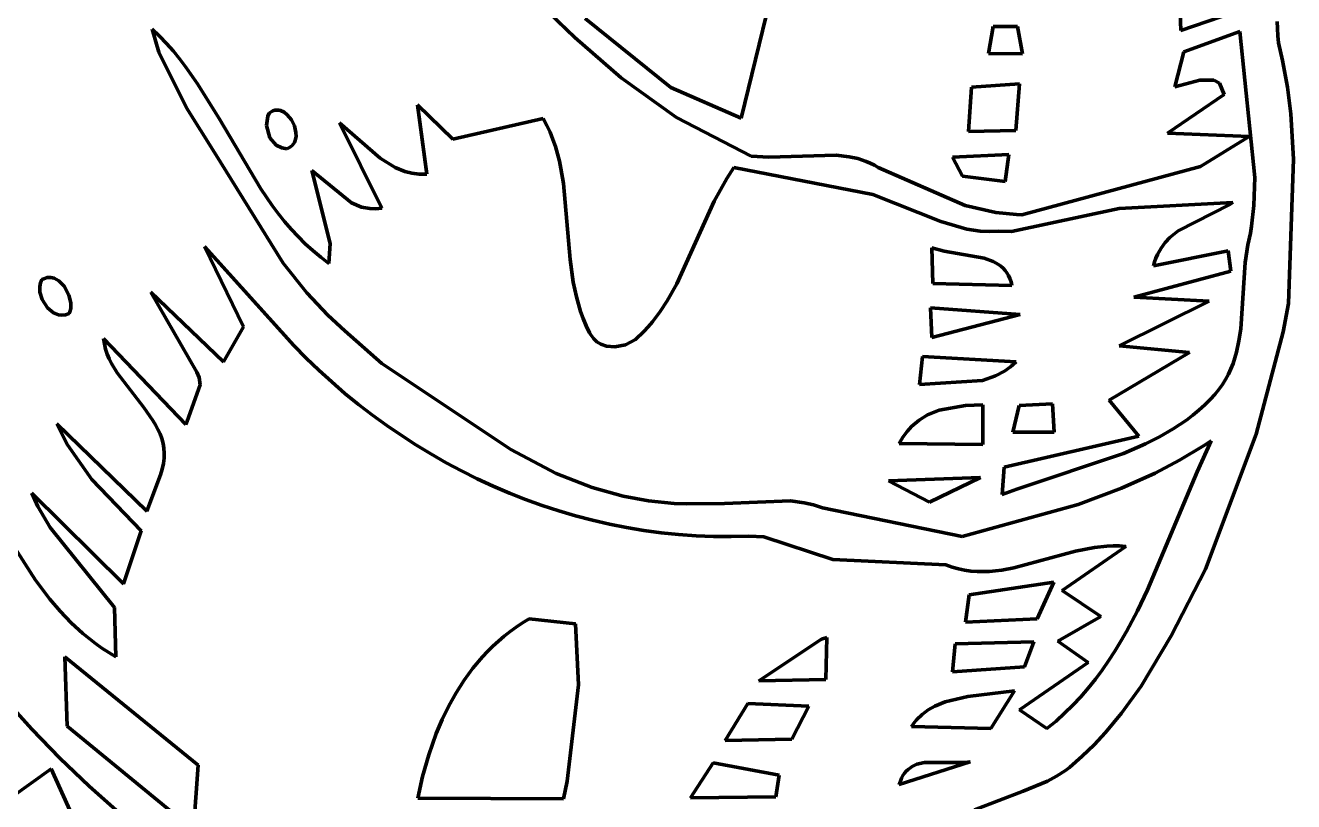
# Model space of a CAD drawing. Header units: millimetres. Extents: x 0 to 12.5, y 0 to 14.6.
# Drawn here: x 9.695 to 11.178, y 9.462 to 10.37 of the extents above; entities that cross this region are included whole.
import ezdxf

# ---------------------------------------------------------------- set-up
doc = ezdxf.new("R2010")
doc.units = ezdxf.units.MM
doc.layers.add('color#131313ff', color=7, linetype='CONTINUOUS', lineweight=100)
doc.layers.add('color#fcfcfcff', color=7, linetype='CONTINUOUS', lineweight=100)

msp = doc.modelspace()

# ---------------------------------------------------------------- linework, layer by layer
at = {"layer": 'color#131313ff'}
for p, q in [((10.3373, 10.3555), (10.2681, 10.4223)), ((11.044, 10.4216), (11.046, 10.3637)), ((10.532, 10.2611), (10.5652, 10.3984)), ((11.046, 10.3637), (11.1087, 10.3851)), ((10.3495, 10.3776), (10.4497, 10.2967)), ((11.1588, 10.374), (11.159, 10.3657)), ((9.8508, 10.3382), (9.843, 10.3652)), ((9.843, 10.3652), (9.8516, 10.3569)), ((9.8516, 10.3569), (9.8598, 10.3482)), ((10.3913, 10.308), (10.3373, 10.3555)), ((10.8264, 10.3682), (10.8213, 10.3365)), ((10.8552, 10.3681), (10.8264, 10.3682)), ((10.8607, 10.3363), (10.8552, 10.3681)), ((11.115, 10.3622), (11.0496, 10.3387)), ((11.1325, 10.1916), (11.115, 10.3622)), ((11.159, 10.3657), (11.1595, 10.3574)), ((11.1595, 10.3574), (11.1604, 10.3491)), ((9.8598, 10.3482), (9.8677, 10.3393)), ((11.1604, 10.3491), (11.1651, 10.3285)), ((9.883, 10.2732), (9.8508, 10.3382)), ((9.8677, 10.3393), (9.8752, 10.3301)), ((9.8752, 10.3301), (9.8824, 10.3206)), ((10.8213, 10.3365), (10.8607, 10.3363)), ((11.0496, 10.3387), (11.039, 10.2976)), ((11.1651, 10.3285), (11.1708, 10.2973)), ((9.8824, 10.3206), (9.896, 10.3012)), ((9.896, 10.3012), (9.9211, 10.2605)), ((10.4561, 10.2617), (10.3913, 10.308)), ((10.4497, 10.2967), (10.532, 10.2611)), ((10.8012, 10.2974), (10.7979, 10.2454)), ((10.8573, 10.3011), (10.8012, 10.2974)), ((10.8532, 10.2464), (10.8573, 10.3011)), ((11.039, 10.2976), (11.0682, 10.3054)), ((11.0682, 10.3054), (11.0845, 10.3055)), ((11.0845, 10.3055), (11.0914, 10.3021)), ((11.0914, 10.3021), (11.0968, 10.2888)), ((11.1708, 10.2973), (11.1747, 10.2659)), ((11.0968, 10.2888), (11.0304, 10.2436)), ((9.9157, 10.2209), (9.883, 10.2732)), ((9.9782, 10.2635), (9.9797, 10.2668)), ((9.9797, 10.2668), (9.982, 10.2684)), ((9.982, 10.2684), (9.9842, 10.2695)), ((9.9842, 10.2695), (9.9865, 10.2702)), ((9.9865, 10.2702), (9.9887, 10.2704)), ((9.9887, 10.2704), (9.9909, 10.2703)), ((9.9909, 10.2703), (9.9931, 10.2699)), ((9.9931, 10.2699), (9.9972, 10.268)), ((9.9972, 10.268), (10.001, 10.265)), ((10.1641, 10.1953), (10.1532, 10.2764)), ((10.1532, 10.2764), (10.1946, 10.2366)), ((11.1747, 10.2659), (11.178, 10.2132)), ((9.9211, 10.2605), (9.9699, 10.1784)), ((9.9765, 10.2525), (9.9782, 10.2635)), ((9.9807, 10.2378), (9.9765, 10.2525)), ((10.001, 10.265), (10.0058, 10.2591)), ((10.0058, 10.2591), (10.0093, 10.2519)), ((10.0093, 10.2519), (10.0111, 10.2443)), ((10.1117, 10.1558), (10.062, 10.2556)), ((10.062, 10.2556), (10.1097, 10.2141)), ((10.1946, 10.2366), (10.3004, 10.2607)), ((10.3004, 10.2607), (10.3047, 10.2526)), ((10.3047, 10.2526), (10.3084, 10.2445)), ((10.5434, 10.2166), (10.4561, 10.2617)), ((9.988, 10.2294), (9.9807, 10.2378)), ((10.0112, 10.2394), (10.0103, 10.2348)), ((10.0111, 10.2443), (10.0112, 10.2394)), ((10.3084, 10.2445), (10.3117, 10.2362)), ((10.3117, 10.2362), (10.3145, 10.2278)), ((10.7979, 10.2454), (10.8532, 10.2464)), ((11.0304, 10.2436), (11.126, 10.2396)), ((11.126, 10.2396), (11.0692, 10.2045)), ((9.996, 10.0915), (9.9157, 10.2209)), ((9.9946, 10.2261), (9.988, 10.2294)), ((10.0003, 10.2253), (9.9946, 10.2261)), ((10.0028, 10.2263), (10.0003, 10.2253)), ((10.0049, 10.2275), (10.0028, 10.2263)), ((10.0067, 10.229), (10.0049, 10.2275)), ((10.0082, 10.2308), (10.0067, 10.229)), ((10.0094, 10.2327), (10.0082, 10.2308)), ((10.0103, 10.2348), (10.0094, 10.2327)), ((10.3145, 10.2278), (10.317, 10.2194)), ((10.1097, 10.2141), (10.1271, 10.2033)), ((10.317, 10.2194), (10.3192, 10.2108)), ((10.3192, 10.2108), (10.321, 10.2022)), ((10.564, 10.2152), (10.5434, 10.2166)), ((10.6429, 10.2177), (10.564, 10.2152)), ((10.6582, 10.2159), (10.6429, 10.2177)), ((10.6682, 10.2137), (10.6582, 10.2159)), ((10.678, 10.2104), (10.6682, 10.2137)), ((10.6828, 10.2084), (10.678, 10.2104)), ((10.6876, 10.206), (10.6828, 10.2084)), ((10.6922, 10.2033), (10.6876, 10.206)), ((10.8449, 10.2186), (10.7791, 10.2154)), ((10.7791, 10.2154), (10.7908, 10.1931)), ((10.8405, 10.187), (10.8449, 10.2186)), ((11.178, 10.2132), (11.1721, 10.0441)), ((10.0513, 10.1144), (10.0297, 10.1997)), ((10.0297, 10.1997), (10.0759, 10.1618)), ((10.1271, 10.2033), (10.1385, 10.1987)), ((10.1385, 10.1987), (10.1466, 10.1966)), ((10.1466, 10.1966), (10.1551, 10.1955)), ((10.1551, 10.1955), (10.1641, 10.1953)), ((10.321, 10.2022), (10.3239, 10.1847)), ((10.5149, 10.1904), (10.5232, 10.2031)), ((10.5232, 10.2031), (10.686, 10.1716)), ((10.7937, 10.159), (10.6922, 10.2033)), ((10.7908, 10.1931), (10.8405, 10.187)), ((11.0692, 10.2045), (10.8602, 10.1479)), ((11.1315, 10.159), (11.1325, 10.1916)), ((9.9699, 10.1784), (9.9833, 10.1588)), ((10.3239, 10.1847), (10.3317, 10.0958)), ((10.5003, 10.1639), (10.5149, 10.1904)), ((10.0759, 10.1618), (10.0877, 10.157)), ((10.4564, 10.0671), (10.5003, 10.1639)), ((10.686, 10.1716), (10.7654, 10.1403)), ((10.9739, 10.1552), (11.107, 10.1622)), ((11.107, 10.1622), (11.1033, 10.1601)), ((9.9833, 10.1588), (9.9904, 10.1494)), ((9.9904, 10.1494), (9.9978, 10.1401)), ((10.0877, 10.157), (10.0974, 10.1552)), ((10.0974, 10.1552), (10.1044, 10.155)), ((10.1044, 10.155), (10.1117, 10.1558)), ((10.8296, 10.1507), (10.7937, 10.159)), ((10.854, 10.1482), (10.8296, 10.1507)), ((10.8481, 10.1286), (10.9739, 10.1552)), ((10.8602, 10.1479), (10.854, 10.1482)), ((11.1033, 10.1601), (11.0429, 10.1291)), ((11.1288, 10.1345), (11.1315, 10.159)), ((9.9978, 10.1401), (10.0054, 10.1312)), ((10.7654, 10.1403), (10.7958, 10.1313)), ((11.1275, 10.1264), (11.1288, 10.1345)), ((10.0054, 10.1312), (10.0135, 10.1225)), ((10.0135, 10.1225), (10.0219, 10.1141)), ((10.7958, 10.1313), (10.8115, 10.1289)), ((10.8115, 10.1289), (10.8222, 10.1284)), ((10.8222, 10.1284), (10.8331, 10.1288)), ((10.8331, 10.1288), (10.8481, 10.1286)), ((11.0334, 10.1214), (11.0278, 10.1155)), ((11.0429, 10.1291), (11.0334, 10.1214)), ((11.1245, 10.1129), (11.1275, 10.1264)), ((9.9498, 10.017), (9.9042, 10.1108)), ((9.9042, 10.1108), (10.0087, 9.995)), ((10.0219, 10.1141), (10.0307, 10.1061)), ((10.0307, 10.1061), (10.04, 10.0984)), ((10.0497, 10.0911), (10.0513, 10.1144)), ((10.755, 10.1094), (10.7559, 10.0676)), ((10.7693, 10.1055), (10.755, 10.1094)), ((10.8161, 10.0972), (10.7693, 10.1055)), ((11.014, 10.0884), (11.1013, 10.1057)), ((11.0229, 10.1088), (11.0187, 10.1014)), ((11.0278, 10.1155), (11.0229, 10.1088)), ((11.1013, 10.1057), (11.1044, 10.082)), ((11.1215, 10.0921), (11.1245, 10.1129)), ((10.024, 10.0567), (9.996, 10.0915)), ((10.04, 10.0984), (10.0497, 10.0911)), ((10.3317, 10.0958), (10.3354, 10.0693)), ((10.8265, 10.0934), (10.8161, 10.0972)), ((10.8327, 10.0899), (10.8265, 10.0934)), ((10.8355, 10.0878), (10.8327, 10.0899)), ((10.8381, 10.0855), (10.8355, 10.0878)), ((11.0153, 10.093), (11.014, 10.0884)), ((11.0169, 10.0973), (11.0153, 10.093)), ((11.0187, 10.1014), (11.0169, 10.0973)), ((11.1161, 10.0144), (11.1215, 10.0921)), ((9.714, 10.0721), (9.7161, 10.0732)), ((9.7161, 10.0732), (9.7202, 10.0745)), ((9.7202, 10.0745), (9.7242, 10.0746)), ((9.7242, 10.0746), (9.7282, 10.0737)), ((9.7282, 10.0737), (9.7337, 10.0707)), ((10.8405, 10.0829), (10.8381, 10.0855)), ((10.8426, 10.08), (10.8405, 10.0829)), ((10.8445, 10.0769), (10.8426, 10.08)), ((10.8461, 10.0734), (10.8445, 10.0769)), ((10.8475, 10.0696), (10.8461, 10.0734)), ((11.1044, 10.082), (10.9912, 10.0516)), ((9.7114, 10.0641), (9.7123, 10.0682)), ((9.7116, 10.0575), (9.7114, 10.0641)), ((9.7123, 10.0682), (9.714, 10.0721)), ((9.7337, 10.0707), (9.74, 10.0643)), ((9.74, 10.0643), (9.7456, 10.0539)), ((10.3354, 10.0693), (10.3391, 10.0519)), ((10.4453, 10.0474), (10.4564, 10.0671)), ((10.7559, 10.0676), (10.8485, 10.0654)), ((10.8485, 10.0654), (10.8475, 10.0696)), ((9.7142, 10.0487), (9.7116, 10.0575)), ((9.7206, 10.039), (9.7142, 10.0487)), ((9.7456, 10.0539), (9.7477, 10.0448)), ((9.7477, 10.0448), (9.7476, 10.0383)), ((9.8952, 9.9639), (9.8415, 10.0573)), ((9.8415, 10.0573), (9.9264, 9.9758)), ((10.0485, 10.0306), (10.024, 10.0567)), ((10.3391, 10.0519), (10.3414, 10.0434)), ((10.3414, 10.0434), (10.344, 10.0349)), ((10.4371, 10.0348), (10.4453, 10.0474)), ((11.0791, 10.0471), (10.9739, 9.9948)), ((10.9912, 10.0516), (11.0791, 10.0471)), ((11.1721, 10.0441), (11.1656, 10.011)), ((9.7274, 10.0333), (9.7206, 10.039)), ((9.7333, 10.0309), (9.7274, 10.0333)), ((9.7374, 10.0304), (9.7333, 10.0309)), ((9.7416, 10.0309), (9.7374, 10.0304)), ((9.7457, 10.0325), (9.7416, 10.0309)), ((9.7466, 10.0343), (9.7457, 10.0325)), ((9.7476, 10.0383), (9.7466, 10.0343)), ((10.0683, 10.0123), (10.0485, 10.0306)), ((10.344, 10.0349), (10.3471, 10.0265)), ((10.428, 10.0227), (10.4371, 10.0348)), ((10.7531, 10.0392), (10.7548, 10.0046)), ((10.8582, 10.0315), (10.7531, 10.0392)), ((10.7548, 10.0046), (10.8582, 10.0315)), ((9.9264, 9.9758), (9.9498, 10.017)), ((10.3471, 10.0265), (10.3506, 10.0182)), ((10.3506, 10.0182), (10.3545, 10.01)), ((10.4179, 10.0113), (10.4231, 10.0169)), ((10.4231, 10.0169), (10.428, 10.0227)), ((11.114, 10.0006), (11.1161, 10.0144)), ((9.787, 9.9969), (9.7861, 10.0031)), ((9.7861, 10.0031), (9.8822, 9.9025)), ((10.1114, 9.9739), (10.0683, 10.0123)), ((10.3545, 10.01), (10.356, 10.0074)), ((10.356, 10.0074), (10.3594, 10.003)), ((10.3594, 10.003), (10.3632, 9.9995)), ((10.3632, 9.9995), (10.3675, 9.9968)), ((10.3967, 9.996), (10.4084, 10.0022)), ((10.4084, 10.0022), (10.4179, 10.0113)), ((11.1111, 9.9872), (11.114, 10.0006)), ((11.1656, 10.011), (11.1341, 9.8915)), ((9.7885, 9.9909), (9.787, 9.9969)), ((9.7904, 9.9851), (9.7885, 9.9909)), ((9.7928, 9.9794), (9.7904, 9.9851)), ((10.0087, 9.995), (10.0231, 9.9804)), ((10.3675, 9.9968), (10.3744, 9.9942)), ((10.3744, 9.9942), (10.3842, 9.9934)), ((10.3842, 9.9934), (10.3967, 9.996)), ((11.0561, 9.987), (10.9622, 9.9311)), ((10.9739, 9.9948), (11.0561, 9.987)), ((11.1092, 9.9806), (11.1111, 9.9872)), ((9.7955, 9.9739), (9.7928, 9.9794)), ((9.8018, 9.9631), (9.7955, 9.9739)), ((10.0231, 9.9804), (10.0378, 9.9662)), ((10.2623, 9.8734), (10.1114, 9.9739)), ((10.744, 9.9823), (10.7404, 9.9493)), ((10.8534, 9.9759), (10.744, 9.9823)), ((10.84, 9.9651), (10.8469, 9.9701)), ((10.8469, 9.9701), (10.8534, 9.9759)), ((11.1045, 9.9678), (11.1071, 9.9741)), ((11.1071, 9.9741), (11.1092, 9.9806)), ((9.8331, 9.9225), (9.8018, 9.9631)), ((9.898, 9.9575), (9.8952, 9.9639)), ((9.8991, 9.9489), (9.898, 9.9575)), ((10.0378, 9.9662), (10.0529, 9.9525)), ((10.7404, 9.9493), (10.814, 9.9542)), ((10.814, 9.9542), (10.8292, 9.9594)), ((10.8292, 9.9594), (10.84, 9.9651)), ((11.0947, 9.9494), (11.0984, 9.9554)), ((11.0984, 9.9554), (11.1017, 9.9615)), ((11.1017, 9.9615), (11.1045, 9.9678)), ((9.8837, 9.9065), (9.8991, 9.9489)), ((10.0529, 9.9525), (10.0684, 9.9391)), ((10.0684, 9.9391), (10.0843, 9.9261)), ((11.086, 9.9379), (11.0906, 9.9436)), ((11.0906, 9.9436), (11.0947, 9.9494)), ((10.0843, 9.9261), (10.1006, 9.9136)), ((10.7943, 9.925), (10.7636, 9.9195)), ((10.8146, 9.9256), (10.7943, 9.925)), ((10.8143, 9.8792), (10.8146, 9.9256)), ((10.8568, 9.9249), (10.8497, 9.8938)), ((10.8958, 9.9267), (10.8568, 9.9249)), ((10.8978, 9.8936), (10.8958, 9.9267)), ((10.9622, 9.9311), (10.9971, 9.889)), ((11.0672, 9.9195), (11.0741, 9.9258)), ((11.0741, 9.9258), (11.0809, 9.9324)), ((11.0809, 9.9324), (11.086, 9.9379)), ((9.8438, 9.9074), (9.8331, 9.9225)), ((10.1006, 9.9136), (10.1172, 9.9016)), ((10.7496, 9.9138), (10.7399, 9.9079)), ((10.7636, 9.9195), (10.7496, 9.9138)), ((11.0526, 9.9079), (11.06, 9.9136)), ((11.06, 9.9136), (11.0672, 9.9195)), ((9.7437, 9.8787), (9.7314, 9.9036)), ((9.7314, 9.9036), (9.8368, 9.8013)), ((9.8469, 9.9022), (9.8438, 9.9074)), ((9.8497, 9.8969), (9.8469, 9.9022)), ((9.8521, 9.8916), (9.8497, 9.8969)), ((9.8822, 9.9025), (9.8837, 9.9065)), ((10.1172, 9.9016), (10.1341, 9.89)), ((10.7258, 9.8946), (10.721, 9.8879)), ((10.7311, 9.9005), (10.7258, 9.8946)), ((10.7399, 9.9079), (10.7311, 9.9005)), ((11.0213, 9.8882), (11.0373, 9.8975)), ((11.0373, 9.8975), (11.045, 9.9026)), ((11.045, 9.9026), (11.0526, 9.9079)), ((9.8541, 9.8862), (9.8521, 9.8916)), ((9.8556, 9.8806), (9.8541, 9.8862)), ((9.8567, 9.8749), (9.8556, 9.8806)), ((10.1341, 9.89), (10.1514, 9.8788)), ((10.721, 9.8879), (10.7167, 9.8804)), ((10.7167, 9.8804), (10.8143, 9.8792)), ((10.9971, 9.889), (10.8396, 9.8529)), ((10.8497, 9.8938), (10.8978, 9.8936)), ((10.9791, 9.8687), (11.0048, 9.8799)), ((11.0048, 9.8799), (11.0213, 9.8882)), ((11.0651, 9.8471), (11.0817, 9.8836)), ((11.0817, 9.8836), (11.0726, 9.8776)), ((11.1341, 9.8915), (11.0749, 9.7336)), ((9.7725, 9.8383), (9.7437, 9.8787)), ((9.8571, 9.8691), (9.8567, 9.8749)), ((9.857, 9.8631), (9.8571, 9.8691)), ((10.1514, 9.8788), (10.1689, 9.8682)), ((10.1689, 9.8682), (10.1867, 9.858)), ((10.3156, 9.8454), (10.2623, 9.8734)), ((10.8543, 9.827), (10.9791, 9.8687)), ((11.0726, 9.8776), (11.0447, 9.8609)), ((9.8525, 9.8439), (9.8547, 9.8505)), ((9.8547, 9.8505), (9.8562, 9.8569)), ((9.8562, 9.8569), (9.857, 9.8631)), ((10.1867, 9.858), (10.2048, 9.8484)), ((10.8396, 9.8529), (10.837, 9.8207)), ((11.0447, 9.8609), (11.016, 9.8459)), ((9.6306, 9.839), (9.7063, 9.7205)), ((9.8299, 9.7781), (9.7725, 9.8383)), ((9.8368, 9.8013), (9.8525, 9.8439)), ((10.2048, 9.8484), (10.2232, 9.8392)), ((10.2232, 9.8392), (10.2418, 9.8306)), ((10.3576, 9.829), (10.3156, 9.8454)), ((10.8116, 9.8407), (10.7042, 9.8369)), ((10.7042, 9.8369), (10.7523, 9.8119)), ((10.7523, 9.8119), (10.8116, 9.8407)), ((11.016, 9.8459), (10.9766, 9.8281)), ((11.0069, 9.7091), (11.0651, 9.8471)), ((9.7092, 9.8066), (9.7021, 9.8224)), ((9.7021, 9.8224), (9.8092, 9.7162)), ((10.2418, 9.8306), (10.2607, 9.8225)), ((10.2607, 9.8225), (10.2797, 9.815)), ((10.3938, 9.8188), (10.3576, 9.829)), ((10.837, 9.8207), (10.8543, 9.827)), ((10.9766, 9.8281), (10.9259, 9.8091)), ((9.7238, 9.7822), (9.7092, 9.8066)), ((10.2797, 9.815), (10.299, 9.808)), ((10.299, 9.808), (10.3184, 9.8016)), ((10.4233, 9.8133), (10.3938, 9.8188)), ((10.4533, 9.8104), (10.4233, 9.8133)), ((10.4684, 9.8099), (10.4533, 9.8104)), ((10.5124, 9.8101), (10.4684, 9.8099)), ((10.5894, 9.8133), (10.5124, 9.8101)), ((10.6057, 9.8111), (10.5894, 9.8133)), ((10.6164, 9.8087), (10.6057, 9.8111)), ((10.6271, 9.8052), (10.6164, 9.8087)), ((10.9259, 9.8091), (10.7903, 9.7716)), ((10.3184, 9.8016), (10.338, 9.7958)), ((10.338, 9.7958), (10.3578, 9.7906)), ((10.3578, 9.7906), (10.3778, 9.786)), ((10.7903, 9.7716), (10.6271, 9.8052)), ((9.7987, 9.6886), (9.7238, 9.7822)), ((9.8092, 9.7162), (9.8299, 9.7781)), ((10.3778, 9.786), (10.3978, 9.782)), ((10.3978, 9.782), (10.418, 9.7786)), ((10.418, 9.7786), (10.4383, 9.7758)), ((10.4383, 9.7758), (10.4586, 9.7738)), ((10.4586, 9.7738), (10.4791, 9.7723)), ((10.4791, 9.7723), (10.4996, 9.7716)), ((10.4996, 9.7716), (10.5201, 9.7715)), ((10.5201, 9.7715), (10.5407, 9.7721)), ((10.5407, 9.7721), (10.5585, 9.7713)), ((10.5585, 9.7713), (10.6391, 9.7446)), ((10.8509, 9.735), (10.923, 9.7545)), ((10.9818, 9.7601), (10.9071, 9.7086)), ((10.923, 9.7545), (10.9449, 9.7588)), ((10.9449, 9.7588), (10.9595, 9.7604)), ((10.9595, 9.7604), (10.9669, 9.7607)), ((10.9669, 9.7607), (10.9743, 9.7606)), ((10.9743, 9.7606), (10.9818, 9.7601)), ((10.6391, 9.7446), (10.7713, 9.7384)), ((10.7713, 9.7384), (10.7787, 9.7358)), ((10.7787, 9.7358), (10.786, 9.7338)), ((10.786, 9.7338), (10.7932, 9.7323)), ((10.7932, 9.7323), (10.8005, 9.7312)), ((10.8005, 9.7312), (10.8077, 9.7307)), ((10.8222, 9.7308), (10.8294, 9.7314)), ((10.8294, 9.7314), (10.8366, 9.7323)), ((10.8366, 9.7323), (10.8509, 9.735)), ((11.0749, 9.7336), (11.0348, 9.6553)), ((9.7063, 9.7205), (9.7233, 9.6983)), ((10.8974, 9.7183), (10.7984, 9.7034)), ((10.8077, 9.7307), (10.8149, 9.7306)), ((10.8149, 9.7306), (10.8222, 9.7308)), ((10.8782, 9.6755), (10.8974, 9.7183)), ((10.7984, 9.7034), (10.7944, 9.6713)), ((10.9071, 9.7086), (10.9526, 9.6779)), ((10.9952, 9.6846), (11.0069, 9.7091)), ((9.7233, 9.6983), (9.7354, 9.6842)), ((9.8003, 9.631), (9.7987, 9.6886)), ((9.7354, 9.6842), (9.7483, 9.6708)), ((10.2837, 9.6752), (10.276, 9.6706)), ((10.3382, 9.6693), (10.2837, 9.6752)), ((10.7944, 9.6713), (10.8782, 9.6755)), ((10.9526, 9.6779), (10.9022, 9.6491)), ((10.9826, 9.6607), (10.9952, 9.6846)), ((9.7483, 9.6708), (9.7619, 9.6583)), ((9.7619, 9.6583), (9.7691, 9.6523)), ((10.2615, 9.6605), (10.2546, 9.6551)), ((10.2686, 9.6657), (10.2615, 9.6605)), ((10.276, 9.6706), (10.2686, 9.6657)), ((10.3416, 9.5983), (10.3382, 9.6693)), ((10.9759, 9.6491), (10.9826, 9.6607)), ((9.7691, 9.6523), (9.7765, 9.6466)), ((9.7765, 9.6466), (9.7842, 9.6411)), ((10.2415, 9.6435), (10.2353, 9.6373)), ((10.2479, 9.6494), (10.2415, 9.6435)), ((10.2546, 9.6551), (10.2479, 9.6494)), ((10.6256, 9.6517), (10.5524, 9.6028)), ((10.6321, 9.6535), (10.6256, 9.6517)), ((10.6309, 9.6044), (10.6321, 9.6535)), ((10.7822, 9.6461), (10.779, 9.6133)), ((10.8742, 9.6485), (10.7822, 9.6461)), ((10.8633, 9.6193), (10.8742, 9.6485)), ((10.9022, 9.6491), (10.9377, 9.6242)), ((10.9689, 9.6376), (10.9759, 9.6491)), ((11.0348, 9.6553), (10.9995, 9.5965)), ((9.7407, 9.6309), (9.7433, 9.5498)), ((9.8969, 9.504), (9.7407, 9.6309)), ((9.7842, 9.6411), (9.7921, 9.6359)), ((9.7921, 9.6359), (9.8003, 9.631)), ((10.2293, 9.631), (10.2181, 9.6176)), ((10.2353, 9.6373), (10.2293, 9.631)), ((10.9616, 9.6264), (10.9689, 9.6376)), ((10.2181, 9.6176), (10.2078, 9.6036)), ((10.779, 9.6133), (10.8633, 9.6193)), ((10.9377, 9.6242), (10.8575, 9.5687)), ((10.9461, 9.6046), (10.954, 9.6154)), ((10.954, 9.6154), (10.9616, 9.6264)), ((10.2078, 9.6036), (10.1984, 9.5888)), ((10.3285, 9.4855), (10.3416, 9.5983)), ((10.5524, 9.6028), (10.6309, 9.6044)), ((10.9377, 9.5942), (10.9461, 9.6046)), ((10.1984, 9.5888), (10.1898, 9.5735)), ((10.7969, 9.5846), (10.7704, 9.5783)), ((10.8514, 9.5912), (10.7969, 9.5846)), ((10.8239, 9.5469), (10.8514, 9.5912)), ((10.9198, 9.5742), (10.929, 9.5841)), ((10.929, 9.5841), (10.9377, 9.5942)), ((10.9995, 9.5965), (10.9767, 9.5649)), ((9.7021, 9.5461), (9.6811, 9.5695)), ((10.1898, 9.5735), (10.1821, 9.5576)), ((10.5395, 9.5762), (10.5131, 9.5332)), ((10.6109, 9.5733), (10.5395, 9.5762)), ((10.5911, 9.5345), (10.6109, 9.5733)), ((10.7505, 9.5687), (10.7434, 9.5634)), ((10.7582, 9.5731), (10.7505, 9.5687)), ((10.7704, 9.5783), (10.7582, 9.5731)), ((10.8575, 9.5687), (10.8895, 9.5469)), ((10.9102, 9.5648), (10.9198, 9.5742)), ((10.1821, 9.5576), (10.1752, 9.5414)), ((10.7338, 9.5534), (10.7309, 9.5495)), ((10.7368, 9.557), (10.7338, 9.5534)), ((10.7434, 9.5634), (10.7368, 9.557)), ((10.8895, 9.5469), (10.9001, 9.5557)), ((10.9001, 9.5557), (10.9102, 9.5648)), ((10.9767, 9.5649), (10.9581, 9.5424)), ((9.735, 9.5122), (9.7021, 9.5461)), ((9.7433, 9.5498), (9.8912, 9.4285)), ((10.1752, 9.5414), (10.1664, 9.5164)), ((10.7309, 9.5495), (10.8239, 9.5469)), ((10.9581, 9.5424), (10.9448, 9.5281)), ((10.5131, 9.5332), (10.5911, 9.5345)), ((10.9448, 9.5281), (10.9307, 9.5145)), ((9.7691, 9.4796), (9.735, 9.5122)), ((10.1664, 9.5164), (10.1592, 9.491)), ((10.9307, 9.5145), (10.9159, 9.5016)), ((9.6779, 9.4665), (9.7246, 9.5)), ((9.7246, 9.5), (9.7843, 9.3684)), ((9.8912, 9.4285), (9.8969, 9.504)), ((10.4989, 9.5067), (10.4725, 9.4659)), ((10.5763, 9.4923), (10.4989, 9.5067)), ((10.7168, 9.4816), (10.7998, 9.5079)), ((10.7228, 9.4947), (10.721, 9.4919)), ((10.7248, 9.4971), (10.7228, 9.4947)), ((10.727, 9.4992), (10.7248, 9.4971)), ((10.7318, 9.5027), (10.727, 9.4992)), ((10.7373, 9.5052), (10.7318, 9.5027)), ((10.7463, 9.5074), (10.7373, 9.5052)), ((10.7936, 9.5074), (10.7463, 9.5074)), ((10.7998, 9.5079), (10.7936, 9.5074)), ((10.911, 9.4979), (10.9008, 9.4912)), ((10.9159, 9.5016), (10.911, 9.4979)), ((9.8045, 9.4483), (9.7691, 9.4796)), ((10.1592, 9.491), (10.1537, 9.4654)), ((10.324, 9.4646), (10.3285, 9.4855)), ((10.5724, 9.4672), (10.5763, 9.4923)), ((10.718, 9.4854), (10.7168, 9.4816)), ((10.7194, 9.4888), (10.718, 9.4854)), ((10.721, 9.4919), (10.7194, 9.4888)), ((10.89, 9.4855), (10.8618, 9.4738)), ((10.9008, 9.4912), (10.89, 9.4855)), ((10.1537, 9.4654), (10.324, 9.4646)), ((10.4725, 9.4659), (10.5724, 9.4672)), ((10.8618, 9.4738), (10.8049, 9.4518))]:
    msp.add_line(p, q, dxfattribs=at)
at = {"layer": 'color#fcfcfcff'}
for p, q in [((10.2681, 10.4223), (10.3373, 10.3555)), ((11.046, 10.3637), (11.044, 10.4216)), ((10.5652, 10.3984), (10.532, 10.2611)), ((11.1087, 10.3851), (11.046, 10.3637)), ((10.4497, 10.2967), (10.3495, 10.3776)), ((11.159, 10.3657), (11.1588, 10.374)), ((9.8516, 10.3569), (9.843, 10.3652)), ((9.843, 10.3652), (9.8508, 10.3382)), ((9.8598, 10.3482), (9.8516, 10.3569)), ((10.3373, 10.3555), (10.3913, 10.308)), ((10.8213, 10.3365), (10.8264, 10.3682)), ((10.8264, 10.3682), (10.8552, 10.3681)), ((10.8552, 10.3681), (10.8607, 10.3363)), ((11.0496, 10.3387), (11.115, 10.3622)), ((11.115, 10.3622), (11.1325, 10.1916)), ((11.1595, 10.3574), (11.159, 10.3657)), ((11.1604, 10.3491), (11.1595, 10.3574)), ((9.8677, 10.3393), (9.8598, 10.3482)), ((11.1651, 10.3285), (11.1604, 10.3491)), ((9.8508, 10.3382), (9.883, 10.2732)), ((9.8752, 10.3301), (9.8677, 10.3393)), ((9.8824, 10.3206), (9.8752, 10.3301)), ((10.8607, 10.3363), (10.8213, 10.3365)), ((11.039, 10.2976), (11.0496, 10.3387)), ((11.1708, 10.2973), (11.1651, 10.3285)), ((9.896, 10.3012), (9.8824, 10.3206)), ((9.9211, 10.2605), (9.896, 10.3012)), ((10.3913, 10.308), (10.4561, 10.2617)), ((10.532, 10.2611), (10.4497, 10.2967)), ((10.7979, 10.2454), (10.8012, 10.2974)), ((10.8012, 10.2974), (10.8573, 10.3011)), ((10.8573, 10.3011), (10.8532, 10.2464)), ((11.0682, 10.3054), (11.039, 10.2976)), ((11.0845, 10.3055), (11.0682, 10.3054)), ((11.0914, 10.3021), (11.0845, 10.3055)), ((11.0968, 10.2888), (11.0914, 10.3021)), ((11.1747, 10.2659), (11.1708, 10.2973)), ((11.0304, 10.2436), (11.0968, 10.2888)), ((9.883, 10.2732), (9.9157, 10.2209)), ((9.9797, 10.2668), (9.9782, 10.2635)), ((9.982, 10.2684), (9.9797, 10.2668)), ((9.9842, 10.2695), (9.982, 10.2684)), ((9.9865, 10.2702), (9.9842, 10.2695)), ((9.9887, 10.2704), (9.9865, 10.2702)), ((9.9909, 10.2703), (9.9887, 10.2704)), ((9.9931, 10.2699), (9.9909, 10.2703)), ((9.9972, 10.268), (9.9931, 10.2699)), ((10.001, 10.265), (9.9972, 10.268)), ((10.1946, 10.2366), (10.1532, 10.2764)), ((10.1532, 10.2764), (10.1641, 10.1953)), ((11.178, 10.2132), (11.1747, 10.2659)), ((9.9699, 10.1784), (9.9211, 10.2605)), ((9.9782, 10.2635), (9.9765, 10.2525)), ((9.9765, 10.2525), (9.9807, 10.2378)), ((10.0058, 10.2591), (10.001, 10.265)), ((10.0093, 10.2519), (10.0058, 10.2591)), ((10.0111, 10.2443), (10.0093, 10.2519)), ((10.1097, 10.2141), (10.062, 10.2556)), ((10.062, 10.2556), (10.1117, 10.1558)), ((10.3004, 10.2607), (10.1946, 10.2366)), ((10.3047, 10.2526), (10.3004, 10.2607)), ((10.3084, 10.2445), (10.3047, 10.2526)), ((10.4561, 10.2617), (10.5434, 10.2166)), ((9.9807, 10.2378), (9.988, 10.2294)), ((10.0103, 10.2348), (10.0112, 10.2394)), ((10.0112, 10.2394), (10.0111, 10.2443)), ((10.3117, 10.2362), (10.3084, 10.2445)), ((10.3145, 10.2278), (10.3117, 10.2362)), ((10.8532, 10.2464), (10.7979, 10.2454)), ((11.126, 10.2396), (11.0304, 10.2436)), ((11.0692, 10.2045), (11.126, 10.2396)), ((9.9157, 10.2209), (9.996, 10.0915)), ((9.988, 10.2294), (9.9946, 10.2261)), ((9.9946, 10.2261), (10.0003, 10.2253)), ((10.0003, 10.2253), (10.0028, 10.2263)), ((10.0028, 10.2263), (10.0049, 10.2275)), ((10.0049, 10.2275), (10.0067, 10.229)), ((10.0067, 10.229), (10.0082, 10.2308)), ((10.0082, 10.2308), (10.0094, 10.2327)), ((10.0094, 10.2327), (10.0103, 10.2348)), ((10.317, 10.2194), (10.3145, 10.2278)), ((10.1271, 10.2033), (10.1097, 10.2141)), ((10.3192, 10.2108), (10.317, 10.2194)), ((10.321, 10.2022), (10.3192, 10.2108)), ((10.5434, 10.2166), (10.564, 10.2152)), ((10.564, 10.2152), (10.6429, 10.2177)), ((10.6429, 10.2177), (10.6582, 10.2159)), ((10.6582, 10.2159), (10.6682, 10.2137)), ((10.6682, 10.2137), (10.678, 10.2104)), ((10.678, 10.2104), (10.6828, 10.2084)), ((10.6828, 10.2084), (10.6876, 10.206)), ((10.6876, 10.206), (10.6922, 10.2033)), ((10.7791, 10.2154), (10.8449, 10.2186)), ((10.7908, 10.1931), (10.7791, 10.2154)), ((10.8449, 10.2186), (10.8405, 10.187)), ((11.1721, 10.0441), (11.178, 10.2132)), ((10.0759, 10.1618), (10.0297, 10.1997)), ((10.0297, 10.1997), (10.0513, 10.1144)), ((10.1385, 10.1987), (10.1271, 10.2033)), ((10.1466, 10.1966), (10.1385, 10.1987)), ((10.1551, 10.1955), (10.1466, 10.1966)), ((10.1641, 10.1953), (10.1551, 10.1955)), ((10.3239, 10.1847), (10.321, 10.2022)), ((10.5232, 10.2031), (10.5149, 10.1904)), ((10.686, 10.1716), (10.5232, 10.2031)), ((10.6922, 10.2033), (10.7937, 10.159)), ((10.8405, 10.187), (10.7908, 10.1931)), ((10.8602, 10.1479), (11.0692, 10.2045)), ((11.1325, 10.1916), (11.1315, 10.159)), ((9.9833, 10.1588), (9.9699, 10.1784)), ((10.3317, 10.0958), (10.3239, 10.1847)), ((10.5149, 10.1904), (10.5003, 10.1639)), ((10.0877, 10.157), (10.0759, 10.1618)), ((10.5003, 10.1639), (10.4564, 10.0671)), ((10.7654, 10.1403), (10.686, 10.1716)), ((11.107, 10.1622), (10.9739, 10.1552)), ((11.1033, 10.1601), (11.107, 10.1622)), ((9.9904, 10.1494), (9.9833, 10.1588)), ((9.9978, 10.1401), (9.9904, 10.1494)), ((10.0974, 10.1552), (10.0877, 10.157)), ((10.1044, 10.155), (10.0974, 10.1552)), ((10.1117, 10.1558), (10.1044, 10.155)), ((10.7937, 10.159), (10.8296, 10.1507)), ((10.8296, 10.1507), (10.854, 10.1482)), ((10.9739, 10.1552), (10.8481, 10.1286)), ((10.854, 10.1482), (10.8602, 10.1479)), ((11.0429, 10.1291), (11.1033, 10.1601)), ((11.1315, 10.159), (11.1288, 10.1345)), ((10.0054, 10.1312), (9.9978, 10.1401)), ((10.7958, 10.1313), (10.7654, 10.1403)), ((11.1288, 10.1345), (11.1275, 10.1264)), ((10.0135, 10.1225), (10.0054, 10.1312)), ((10.0219, 10.1141), (10.0135, 10.1225)), ((10.8115, 10.1289), (10.7958, 10.1313)), ((10.8222, 10.1284), (10.8115, 10.1289)), ((10.8331, 10.1288), (10.8222, 10.1284)), ((10.8481, 10.1286), (10.8331, 10.1288)), ((11.0278, 10.1155), (11.0334, 10.1214)), ((11.0334, 10.1214), (11.0429, 10.1291)), ((11.1275, 10.1264), (11.1245, 10.1129)), ((10.0087, 9.995), (9.9042, 10.1108)), ((9.9042, 10.1108), (9.9498, 10.017)), ((10.0307, 10.1061), (10.0219, 10.1141)), ((10.04, 10.0984), (10.0307, 10.1061)), ((10.0513, 10.1144), (10.0497, 10.0911)), ((10.755, 10.1094), (10.7693, 10.1055)), ((10.7559, 10.0676), (10.755, 10.1094)), ((10.7693, 10.1055), (10.8161, 10.0972)), ((11.1013, 10.1057), (11.014, 10.0884)), ((11.0187, 10.1014), (11.0229, 10.1088)), ((11.0229, 10.1088), (11.0278, 10.1155)), ((11.1044, 10.082), (11.1013, 10.1057)), ((11.1245, 10.1129), (11.1215, 10.0921)), ((9.996, 10.0915), (10.024, 10.0567)), ((10.0497, 10.0911), (10.04, 10.0984)), ((10.3354, 10.0693), (10.3317, 10.0958)), ((10.8161, 10.0972), (10.8265, 10.0934)), ((10.8265, 10.0934), (10.8327, 10.0899)), ((10.8327, 10.0899), (10.8355, 10.0878)), ((10.8355, 10.0878), (10.8381, 10.0855)), ((11.014, 10.0884), (11.0153, 10.093)), ((11.0153, 10.093), (11.0169, 10.0973)), ((11.0169, 10.0973), (11.0187, 10.1014)), ((11.1215, 10.0921), (11.1161, 10.0144)), ((9.7161, 10.0732), (9.714, 10.0721)), ((9.7202, 10.0745), (9.7161, 10.0732)), ((9.7242, 10.0746), (9.7202, 10.0745)), ((9.7282, 10.0737), (9.7242, 10.0746)), ((9.7337, 10.0707), (9.7282, 10.0737)), ((10.8381, 10.0855), (10.8405, 10.0829)), ((10.8405, 10.0829), (10.8426, 10.08)), ((10.8426, 10.08), (10.8445, 10.0769)), ((10.8445, 10.0769), (10.8461, 10.0734)), ((10.8461, 10.0734), (10.8475, 10.0696)), ((10.9912, 10.0516), (11.1044, 10.082)), ((9.7123, 10.0682), (9.7114, 10.0641)), ((9.7114, 10.0641), (9.7116, 10.0575)), ((9.714, 10.0721), (9.7123, 10.0682)), ((9.74, 10.0643), (9.7337, 10.0707)), ((9.7456, 10.0539), (9.74, 10.0643)), ((10.3391, 10.0519), (10.3354, 10.0693)), ((10.4564, 10.0671), (10.4453, 10.0474)), ((10.8485, 10.0654), (10.7559, 10.0676)), ((10.8475, 10.0696), (10.8485, 10.0654)), ((9.7116, 10.0575), (9.7142, 10.0487)), ((9.7142, 10.0487), (9.7206, 10.039)), ((9.7477, 10.0448), (9.7456, 10.0539)), ((9.7476, 10.0383), (9.7477, 10.0448)), ((9.9264, 9.9758), (9.8415, 10.0573)), ((9.8415, 10.0573), (9.8952, 9.9639)), ((10.024, 10.0567), (10.0485, 10.0306)), ((10.3414, 10.0434), (10.3391, 10.0519)), ((10.344, 10.0349), (10.3414, 10.0434)), ((10.4453, 10.0474), (10.4371, 10.0348)), ((10.9739, 9.9948), (11.0791, 10.0471)), ((11.0791, 10.0471), (10.9912, 10.0516)), ((11.1656, 10.011), (11.1721, 10.0441)), ((9.7206, 10.039), (9.7274, 10.0333)), ((9.7274, 10.0333), (9.7333, 10.0309)), ((9.7333, 10.0309), (9.7374, 10.0304)), ((9.7374, 10.0304), (9.7416, 10.0309)), ((9.7416, 10.0309), (9.7457, 10.0325)), ((9.7457, 10.0325), (9.7466, 10.0343)), ((9.7466, 10.0343), (9.7476, 10.0383)), ((10.0485, 10.0306), (10.0683, 10.0123)), ((10.3471, 10.0265), (10.344, 10.0349)), ((10.4371, 10.0348), (10.428, 10.0227)), ((10.7531, 10.0392), (10.8582, 10.0315)), ((10.7548, 10.0046), (10.7531, 10.0392)), ((10.8582, 10.0315), (10.7548, 10.0046)), ((9.9498, 10.017), (9.9264, 9.9758)), ((10.3506, 10.0182), (10.3471, 10.0265)), ((10.3545, 10.01), (10.3506, 10.0182)), ((10.4231, 10.0169), (10.4179, 10.0113)), ((10.428, 10.0227), (10.4231, 10.0169)), ((11.1161, 10.0144), (11.114, 10.0006)), ((9.8822, 9.9025), (9.7861, 10.0031)), ((9.7861, 10.0031), (9.787, 9.9969)), ((10.0683, 10.0123), (10.1114, 9.9739)), ((10.356, 10.0074), (10.3545, 10.01)), ((10.3594, 10.003), (10.356, 10.0074)), ((10.3632, 9.9995), (10.3594, 10.003)), ((10.3675, 9.9968), (10.3632, 9.9995)), ((10.4084, 10.0022), (10.3967, 9.996)), ((10.4179, 10.0113), (10.4084, 10.0022)), ((11.114, 10.0006), (11.1111, 9.9872)), ((11.1341, 9.8915), (11.1656, 10.011)), ((9.787, 9.9969), (9.7885, 9.9909)), ((9.7885, 9.9909), (9.7904, 9.9851)), ((9.7904, 9.9851), (9.7928, 9.9794)), ((10.0231, 9.9804), (10.0087, 9.995)), ((10.3744, 9.9942), (10.3675, 9.9968)), ((10.3842, 9.9934), (10.3744, 9.9942)), ((10.3967, 9.996), (10.3842, 9.9934)), ((10.9622, 9.9311), (11.0561, 9.987)), ((11.0561, 9.987), (10.9739, 9.9948)), ((11.1111, 9.9872), (11.1092, 9.9806)), ((9.7928, 9.9794), (9.7955, 9.9739)), ((9.7955, 9.9739), (9.8018, 9.9631)), ((10.0378, 9.9662), (10.0231, 9.9804)), ((10.1114, 9.9739), (10.2623, 9.8734)), ((10.7404, 9.9493), (10.744, 9.9823)), ((10.744, 9.9823), (10.8534, 9.9759)), ((10.8469, 9.9701), (10.84, 9.9651)), ((10.8534, 9.9759), (10.8469, 9.9701)), ((11.1071, 9.9741), (11.1045, 9.9678)), ((11.1092, 9.9806), (11.1071, 9.9741)), ((9.8018, 9.9631), (9.8331, 9.9225)), ((9.8952, 9.9639), (9.898, 9.9575)), ((9.898, 9.9575), (9.8991, 9.9489)), ((10.0529, 9.9525), (10.0378, 9.9662)), ((10.814, 9.9542), (10.7404, 9.9493)), ((10.8292, 9.9594), (10.814, 9.9542)), ((10.84, 9.9651), (10.8292, 9.9594)), ((11.0984, 9.9554), (11.0947, 9.9494)), ((11.1017, 9.9615), (11.0984, 9.9554)), ((11.1045, 9.9678), (11.1017, 9.9615)), ((9.8991, 9.9489), (9.8837, 9.9065)), ((10.0684, 9.9391), (10.0529, 9.9525)), ((10.0843, 9.9261), (10.0684, 9.9391)), ((11.0906, 9.9436), (11.086, 9.9379)), ((11.0947, 9.9494), (11.0906, 9.9436)), ((10.1006, 9.9136), (10.0843, 9.9261)), ((10.7636, 9.9195), (10.7943, 9.925)), ((10.7943, 9.925), (10.8146, 9.9256)), ((10.8146, 9.9256), (10.8143, 9.8792)), ((10.8497, 9.8938), (10.8568, 9.9249)), ((10.8568, 9.9249), (10.8958, 9.9267)), ((10.8958, 9.9267), (10.8978, 9.8936)), ((10.9971, 9.889), (10.9622, 9.9311)), ((11.0741, 9.9258), (11.0672, 9.9195)), ((11.0809, 9.9324), (11.0741, 9.9258)), ((11.086, 9.9379), (11.0809, 9.9324)), ((9.8331, 9.9225), (9.8438, 9.9074)), ((10.1172, 9.9016), (10.1006, 9.9136)), ((10.7399, 9.9079), (10.7496, 9.9138)), ((10.7496, 9.9138), (10.7636, 9.9195)), ((11.06, 9.9136), (11.0526, 9.9079)), ((11.0672, 9.9195), (11.06, 9.9136)), ((9.8368, 9.8013), (9.7314, 9.9036)), ((9.7314, 9.9036), (9.7437, 9.8787)), ((9.8438, 9.9074), (9.8469, 9.9022)), ((9.8469, 9.9022), (9.8497, 9.8969)), ((9.8497, 9.8969), (9.8521, 9.8916)), ((9.8837, 9.9065), (9.8822, 9.9025)), ((10.1341, 9.89), (10.1172, 9.9016)), ((10.721, 9.8879), (10.7258, 9.8946)), ((10.7258, 9.8946), (10.7311, 9.9005)), ((10.7311, 9.9005), (10.7399, 9.9079)), ((11.0373, 9.8975), (11.0213, 9.8882)), ((11.045, 9.9026), (11.0373, 9.8975)), ((11.0526, 9.9079), (11.045, 9.9026)), ((9.8521, 9.8916), (9.8541, 9.8862)), ((9.8541, 9.8862), (9.8556, 9.8806)), ((9.8556, 9.8806), (9.8567, 9.8749)), ((10.1514, 9.8788), (10.1341, 9.89)), ((10.7167, 9.8804), (10.721, 9.8879)), ((10.8143, 9.8792), (10.7167, 9.8804)), ((10.8396, 9.8529), (10.9971, 9.889)), ((10.8978, 9.8936), (10.8497, 9.8938)), ((11.0048, 9.8799), (10.9791, 9.8687)), ((11.0213, 9.8882), (11.0048, 9.8799)), ((11.0817, 9.8836), (11.0651, 9.8471)), ((11.0726, 9.8776), (11.0817, 9.8836)), ((11.0749, 9.7336), (11.1341, 9.8915)), ((9.7437, 9.8787), (9.7725, 9.8383)), ((9.8567, 9.8749), (9.8571, 9.8691)), ((9.8571, 9.8691), (9.857, 9.8631)), ((10.1689, 9.8682), (10.1514, 9.8788)), ((10.1867, 9.858), (10.1689, 9.8682)), ((10.2623, 9.8734), (10.3156, 9.8454)), ((10.9791, 9.8687), (10.8543, 9.827)), ((11.0447, 9.8609), (11.0726, 9.8776)), ((9.8547, 9.8505), (9.8525, 9.8439)), ((9.8562, 9.8569), (9.8547, 9.8505)), ((9.857, 9.8631), (9.8562, 9.8569)), ((10.2048, 9.8484), (10.1867, 9.858)), ((10.837, 9.8207), (10.8396, 9.8529)), ((11.016, 9.8459), (11.0447, 9.8609)), ((9.7063, 9.7205), (9.6306, 9.839)), ((9.7725, 9.8383), (9.8299, 9.7781)), ((9.8525, 9.8439), (9.8368, 9.8013)), ((10.2232, 9.8392), (10.2048, 9.8484)), ((10.2418, 9.8306), (10.2232, 9.8392)), ((10.3156, 9.8454), (10.3576, 9.829)), ((10.7042, 9.8369), (10.8116, 9.8407)), ((10.7523, 9.8119), (10.7042, 9.8369)), ((10.8116, 9.8407), (10.7523, 9.8119)), ((10.9766, 9.8281), (11.016, 9.8459)), ((11.0651, 9.8471), (11.0069, 9.7091)), ((9.8092, 9.7162), (9.7021, 9.8224)), ((9.7021, 9.8224), (9.7092, 9.8066)), ((10.2607, 9.8225), (10.2418, 9.8306)), ((10.2797, 9.815), (10.2607, 9.8225)), ((10.3576, 9.829), (10.3938, 9.8188)), ((10.8543, 9.827), (10.837, 9.8207)), ((10.9259, 9.8091), (10.9766, 9.8281)), ((9.7092, 9.8066), (9.7238, 9.7822)), ((10.299, 9.808), (10.2797, 9.815)), ((10.3184, 9.8016), (10.299, 9.808)), ((10.3938, 9.8188), (10.4233, 9.8133)), ((10.4233, 9.8133), (10.4533, 9.8104)), ((10.4533, 9.8104), (10.4684, 9.8099)), ((10.4684, 9.8099), (10.5124, 9.8101)), ((10.5124, 9.8101), (10.5894, 9.8133)), ((10.5894, 9.8133), (10.6057, 9.8111)), ((10.6057, 9.8111), (10.6164, 9.8087)), ((10.6164, 9.8087), (10.6271, 9.8052)), ((10.7903, 9.7716), (10.9259, 9.8091)), ((10.338, 9.7958), (10.3184, 9.8016)), ((10.3578, 9.7906), (10.338, 9.7958)), ((10.3778, 9.786), (10.3578, 9.7906)), ((10.6271, 9.8052), (10.7903, 9.7716)), ((9.7238, 9.7822), (9.7987, 9.6886)), ((9.8299, 9.7781), (9.8092, 9.7162)), ((10.3978, 9.782), (10.3778, 9.786)), ((10.418, 9.7786), (10.3978, 9.782)), ((10.4383, 9.7758), (10.418, 9.7786)), ((10.4586, 9.7738), (10.4383, 9.7758)), ((10.4791, 9.7723), (10.4586, 9.7738)), ((10.4996, 9.7716), (10.4791, 9.7723)), ((10.5201, 9.7715), (10.4996, 9.7716)), ((10.5407, 9.7721), (10.5201, 9.7715)), ((10.5585, 9.7713), (10.5407, 9.7721)), ((10.6391, 9.7446), (10.5585, 9.7713)), ((10.923, 9.7545), (10.8509, 9.735)), ((10.9071, 9.7086), (10.9818, 9.7601)), ((10.9449, 9.7588), (10.923, 9.7545)), ((10.9595, 9.7604), (10.9449, 9.7588)), ((10.9669, 9.7607), (10.9595, 9.7604)), ((10.9743, 9.7606), (10.9669, 9.7607)), ((10.9818, 9.7601), (10.9743, 9.7606)), ((10.7713, 9.7384), (10.6391, 9.7446)), ((10.7787, 9.7358), (10.7713, 9.7384)), ((10.786, 9.7338), (10.7787, 9.7358)), ((10.7932, 9.7323), (10.786, 9.7338)), ((10.8005, 9.7312), (10.7932, 9.7323)), ((10.8077, 9.7307), (10.8005, 9.7312)), ((10.8294, 9.7314), (10.8222, 9.7308)), ((10.8366, 9.7323), (10.8294, 9.7314)), ((10.8509, 9.735), (10.8366, 9.7323)), ((11.0348, 9.6553), (11.0749, 9.7336)), ((9.7233, 9.6983), (9.7063, 9.7205)), ((10.7984, 9.7034), (10.8974, 9.7183)), ((10.8149, 9.7306), (10.8077, 9.7307)), ((10.8222, 9.7308), (10.8149, 9.7306)), ((10.8974, 9.7183), (10.8782, 9.6755)), ((10.7944, 9.6713), (10.7984, 9.7034)), ((10.9526, 9.6779), (10.9071, 9.7086)), ((11.0069, 9.7091), (10.9952, 9.6846)), ((9.7354, 9.6842), (9.7233, 9.6983)), ((9.7987, 9.6886), (9.8003, 9.631)), ((9.7483, 9.6708), (9.7354, 9.6842)), ((10.276, 9.6706), (10.2837, 9.6752)), ((10.2837, 9.6752), (10.3382, 9.6693)), ((10.8782, 9.6755), (10.7944, 9.6713)), ((10.9022, 9.6491), (10.9526, 9.6779)), ((10.9952, 9.6846), (10.9826, 9.6607)), ((9.7619, 9.6583), (9.7483, 9.6708)), ((9.7691, 9.6523), (9.7619, 9.6583)), ((10.2546, 9.6551), (10.2615, 9.6605)), ((10.2615, 9.6605), (10.2686, 9.6657)), ((10.2686, 9.6657), (10.276, 9.6706)), ((10.3382, 9.6693), (10.3416, 9.5983)), ((10.9826, 9.6607), (10.9759, 9.6491)), ((9.7765, 9.6466), (9.7691, 9.6523)), ((9.7842, 9.6411), (9.7765, 9.6466)), ((10.2353, 9.6373), (10.2415, 9.6435)), ((10.2415, 9.6435), (10.2479, 9.6494)), ((10.2479, 9.6494), (10.2546, 9.6551)), ((10.5524, 9.6028), (10.6256, 9.6517)), ((10.6256, 9.6517), (10.6321, 9.6535)), ((10.6321, 9.6535), (10.6309, 9.6044)), ((10.779, 9.6133), (10.7822, 9.6461)), ((10.7822, 9.6461), (10.8742, 9.6485)), ((10.8742, 9.6485), (10.8633, 9.6193)), ((10.9377, 9.6242), (10.9022, 9.6491)), ((10.9759, 9.6491), (10.9689, 9.6376)), ((10.9995, 9.5965), (11.0348, 9.6553)), ((9.7407, 9.6309), (9.8969, 9.504)), ((9.7433, 9.5498), (9.7407, 9.6309)), ((9.7921, 9.6359), (9.7842, 9.6411)), ((9.8003, 9.631), (9.7921, 9.6359)), ((10.2181, 9.6176), (10.2293, 9.631)), ((10.2293, 9.631), (10.2353, 9.6373)), ((10.9689, 9.6376), (10.9616, 9.6264)), ((10.2078, 9.6036), (10.2181, 9.6176)), ((10.8633, 9.6193), (10.779, 9.6133)), ((10.8575, 9.5687), (10.9377, 9.6242)), ((10.954, 9.6154), (10.9461, 9.6046)), ((10.9616, 9.6264), (10.954, 9.6154)), ((10.1984, 9.5888), (10.2078, 9.6036)), ((10.3416, 9.5983), (10.3285, 9.4855)), ((10.6309, 9.6044), (10.5524, 9.6028)), ((10.9461, 9.6046), (10.9377, 9.5942)), ((10.1898, 9.5735), (10.1984, 9.5888)), ((10.7704, 9.5783), (10.7969, 9.5846)), ((10.7969, 9.5846), (10.8514, 9.5912)), ((10.8514, 9.5912), (10.8239, 9.5469)), ((10.929, 9.5841), (10.9198, 9.5742)), ((10.9377, 9.5942), (10.929, 9.5841)), ((10.9767, 9.5649), (10.9995, 9.5965)), ((9.6811, 9.5695), (9.7021, 9.5461)), ((10.1821, 9.5576), (10.1898, 9.5735)), ((10.5131, 9.5332), (10.5395, 9.5762)), ((10.5395, 9.5762), (10.6109, 9.5733)), ((10.6109, 9.5733), (10.5911, 9.5345)), ((10.7434, 9.5634), (10.7505, 9.5687)), ((10.7505, 9.5687), (10.7582, 9.5731)), ((10.7582, 9.5731), (10.7704, 9.5783)), ((10.8895, 9.5469), (10.8575, 9.5687)), ((10.9198, 9.5742), (10.9102, 9.5648)), ((10.1752, 9.5414), (10.1821, 9.5576)), ((10.7309, 9.5495), (10.7338, 9.5534)), ((10.7338, 9.5534), (10.7368, 9.557)), ((10.7368, 9.557), (10.7434, 9.5634)), ((10.9001, 9.5557), (10.8895, 9.5469)), ((10.9102, 9.5648), (10.9001, 9.5557)), ((10.9581, 9.5424), (10.9767, 9.5649)), ((9.7021, 9.5461), (9.735, 9.5122)), ((9.8912, 9.4285), (9.7433, 9.5498)), ((10.1664, 9.5164), (10.1752, 9.5414)), ((10.8239, 9.5469), (10.7309, 9.5495)), ((10.9448, 9.5281), (10.9581, 9.5424)), ((10.5911, 9.5345), (10.5131, 9.5332)), ((10.9307, 9.5145), (10.9448, 9.5281)), ((9.735, 9.5122), (9.7691, 9.4796)), ((10.1592, 9.491), (10.1664, 9.5164)), ((10.9159, 9.5016), (10.9307, 9.5145)), ((9.7246, 9.5), (9.6779, 9.4665)), ((9.7843, 9.3684), (9.7246, 9.5)), ((9.8969, 9.504), (9.8912, 9.4285)), ((10.4725, 9.4659), (10.4989, 9.5067)), ((10.4989, 9.5067), (10.5763, 9.4923)), ((10.7998, 9.5079), (10.7168, 9.4816)), ((10.721, 9.4919), (10.7228, 9.4947)), ((10.7228, 9.4947), (10.7248, 9.4971)), ((10.7248, 9.4971), (10.727, 9.4992)), ((10.727, 9.4992), (10.7318, 9.5027)), ((10.7318, 9.5027), (10.7373, 9.5052)), ((10.7373, 9.5052), (10.7463, 9.5074)), ((10.7463, 9.5074), (10.7936, 9.5074)), ((10.7936, 9.5074), (10.7998, 9.5079)), ((10.9008, 9.4912), (10.911, 9.4979)), ((10.911, 9.4979), (10.9159, 9.5016)), ((9.7691, 9.4796), (9.8045, 9.4483)), ((10.1537, 9.4654), (10.1592, 9.491)), ((10.3285, 9.4855), (10.324, 9.4646)), ((10.5763, 9.4923), (10.5724, 9.4672)), ((10.7168, 9.4816), (10.718, 9.4854)), ((10.718, 9.4854), (10.7194, 9.4888)), ((10.7194, 9.4888), (10.721, 9.4919)), ((10.8618, 9.4738), (10.89, 9.4855)), ((10.89, 9.4855), (10.9008, 9.4912)), ((10.324, 9.4646), (10.1537, 9.4654)), ((10.5724, 9.4672), (10.4725, 9.4659)), ((10.8049, 9.4518), (10.8618, 9.4738))]:
    msp.add_line(p, q, dxfattribs=at)

doc.saveas('drawing.dxf')
